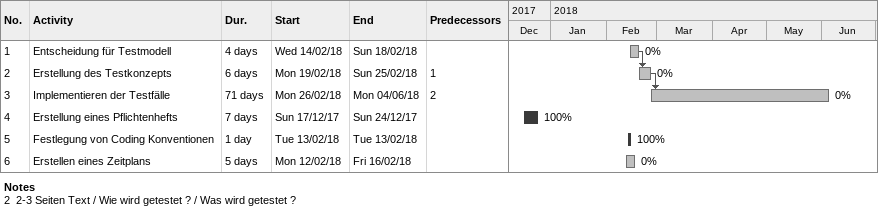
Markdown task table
| ID | Task | Duration | Start | Finish | Predecessors | % complete |
|---|---|---|---|---|---|---|
| 1 | Entscheidung für Testmodell | 4d | 2018-02-14 | 2018-02-18 |  | 0 |
| 2 | Erstellung des Testkonzepts | 6d | 2018-02-19 | 2018-02-25 | 1 | 0 |
| 3 | Implementieren der Testfälle | 71d | 2018-02-26 | 2018-06-04 | 2 | 0 |
| 4 | Erstellung eines Pflichtenhefts | 7d | 2017-12-17 | 2017-12-24 |  | 100 |
| 5 | Festlegung von Coding Konventionen | 1d | 2018-02-13 | 2018-02-13 |  | 100 |
| 6 | Erstellen eines Zeitplans | 5d | 2018-02-12 | 2018-02-16 |  | 0 |

Notes
- 2: 2-3 Seiten Text / Wie wird getestet ? / Was wird getestet ?
